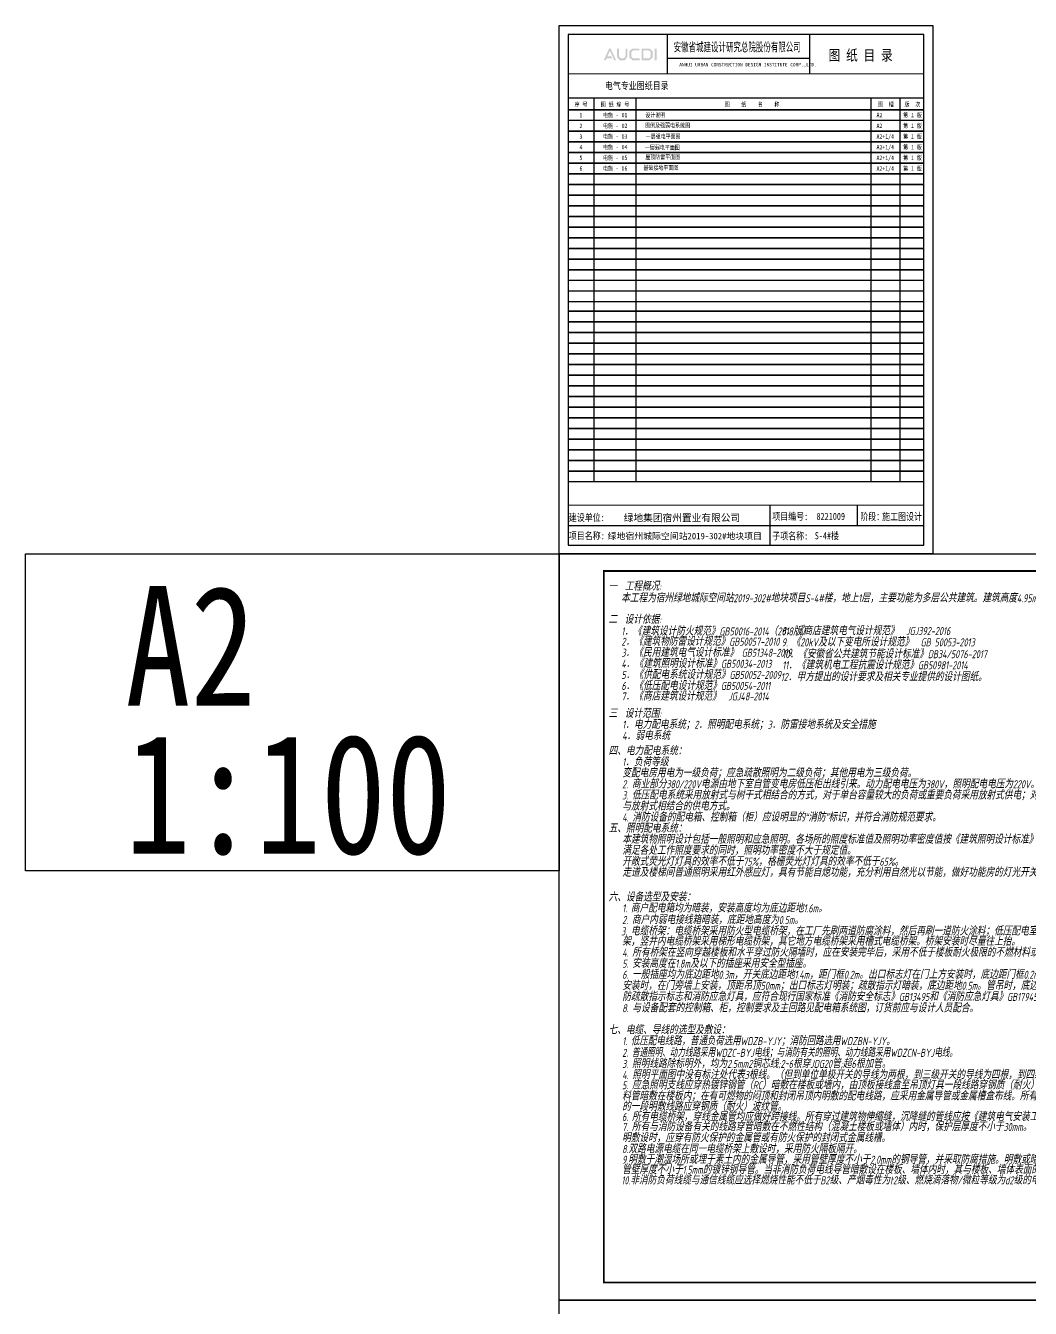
# Model space of a CAD drawing. Extents: x 679383 to 1725648, y -4158549 to 860327.
# Drawn here: x 708897 to 765377, y -2118231 to -2046124 of the extents above; entities that cross this region are included whole.
import ezdxf

# ---------------------------------------------------------------- set-up
doc = ezdxf.new("R2010")
doc.units = 0
doc.header["$LTSCALE"] = 1000
doc.header["$MEASUREMENT"] = 0
for name, color, linetype in [('DIM-照明', 3, 'Continuous'), ('text', 8, 'Continuous'), ('图框', 140, 'Continuous'), ('图签文字', 147, 'Continuous')]:
    doc.layers.add(name, color=color, linetype=linetype)
doc.layers.add('图签', color=147, linetype='Continuous', lineweight=18)
doc.styles.add('FFDI-TEXT', font='gbeitc.shx', dxfattribs={"width": 0.8, "height": 4.5, "bigfont": 'hztxt.shx'})
doc.styles.add('宋体', font='', dxfattribs={"height": 50})
doc.styles.add('建筑图签-1', font='simhei.ttf', dxfattribs={"width": 0.7})
doc.styles.add('黑体', font='simhei.ttf')
doc.styles.get('宋体').set_extended_font_data('SimSun')

msp = doc.modelspace()

# ---------------------------------------------------------------- hatches: boundary and pattern name
at = {"layer": '图签文字'}
h = msp.add_hatch(color=4, dxfattribs=at)
h.paths.add_polyline_path([(744266, -2047419), (744373, -2047419), (744373, -2048074), (744266, -2048074)])
h.paths.add_polyline_path([(743626, -2047518), (743626, -2047965), (743933, -2047965), (744038, -2047875), (744038, -2047604), (743936, -2047518)], flags=16)
h.paths.add_polyline_path([(743526, -2047418), (743526, -2048066), (743970, -2048066), (744139, -2047921), (744139, -2047557), (743972, -2047418)])
h.paths.add_polyline_path([(743404, -2047415), (743404, -2047513), (743058, -2047513), (742945, -2047607), (742945, -2047879), (743058, -2047966), (743406, -2047966), (743406, -2048069), (743012, -2048069), (742840, -2047922), (742840, -2047557), (743008, -2047415)])
h.paths.add_polyline_path([(742144, -2047416), (742246, -2047416), (742246, -2047850), (742343, -2047962), (742522, -2047962), (742619, -2047850), (742619, -2047416), (742716, -2047416), (742716, -2047882), (742576, -2048066), (742289, -2048066), (742144, -2047880)])
h.paths.add_polyline_path([(741692, -2047418), (741791, -2047418), (742082, -2048067), (741984, -2048067), (741744, -2047528), (741596, -2047858), (741826, -2047858), (741878, -2047956), (741554, -2047956), (741504, -2048069), (741400, -2048069)])

# ---------------------------------------------------------------- linework, layer by layer
at = {"layer": 'text', "color": 2}
msp.add_lwpolyline([(738895, -2093633), (708897, -2093633), (708897, -2075824), (738895, -2075824)], close=True, dxfattribs=at)
at = {"layer": '图框'}
for p, q in [((759395, -2046624), (739395, -2046624)), ((739395, -2046624), (739395, -2075324)), ((744988, -2048824), (744988, -2046624)), ((752979, -2048824), (752979, -2046624)), ((759395, -2075324), (759395, -2046624)), ((752958, -2047962), (744988, -2047962)), ((739395, -2050174), (759395, -2050174)), ((739395, -2050174), (739395, -2069974)), ((739395, -2050174), (739395, -2074174)), ((740839, -2050174), (740839, -2071774)), ((743196, -2050174), (743196, -2071774)), ((756407, -2050174), (756407, -2071774)), ((758041, -2050174), (758041, -2071774)), ((739395, -2050849), (759395, -2050849)), ((739395, -2050849), (759395, -2050849)), ((759395, -2050849), (739395, -2050849)), ((759395, -2050849), (739395, -2050849)), ((759395, -2051449), (739395, -2051449)), ((759395, -2052049), (739395, -2052049)), ((739395, -2052049), (759395, -2052049)), ((739395, -2052049), (759395, -2052049)), ((759395, -2052049), (739395, -2052049)), ((739395, -2052649), (759395, -2052649)), ((739395, -2052649), (759395, -2052649)), ((759395, -2052649), (739395, -2052649)), ((759395, -2052649), (739395, -2052649)), ((739395, -2053249), (759395, -2053249)), ((739395, -2053249), (759395, -2053249)), ((759395, -2053249), (739395, -2053249)), ((759395, -2053249), (739395, -2053249)), ((739395, -2053849), (759395, -2053849)), ((739395, -2053849), (759395, -2053849)), ((759395, -2053849), (739395, -2053849)), ((759395, -2053849), (739395, -2053849)), ((759395, -2053849), (739395, -2053849)), ((759395, -2053849), (739395, -2053849)), ((759395, -2054449), (739395, -2054449)), ((739395, -2054449), (759395, -2054449)), ((739395, -2054449), (759395, -2054449)), ((759395, -2054449), (739395, -2054449)), ((739395, -2055049), (759395, -2055049)), ((739395, -2055049), (759395, -2055049)), ((759395, -2055049), (739395, -2055049)), ((759395, -2055049), (739395, -2055049)), ((739395, -2055649), (759395, -2055649)), ((739395, -2055649), (759395, -2055649)), ((759395, -2055649), (739395, -2055649)), ((759395, -2055649), (739395, -2055649)), ((739395, -2056249), (759395, -2056249)), ((739395, -2056249), (759395, -2056249)), ((759395, -2056249), (739395, -2056249)), ((759395, -2056249), (739395, -2056249)), ((759395, -2056249), (739395, -2056249)), ((759395, -2056249), (739395, -2056249)), ((759395, -2056849), (739395, -2056849)), ((739395, -2056849), (759395, -2056849)), ((739395, -2056849), (759395, -2056849)), ((759395, -2056849), (739395, -2056849)), ((739395, -2057449), (759395, -2057449)), ((739395, -2057449), (759395, -2057449)), ((759395, -2057449), (739395, -2057449)), ((759395, -2057449), (739395, -2057449)), ((739395, -2058049), (759395, -2058049)), ((739395, -2058049), (759395, -2058049)), ((759395, -2058049), (739395, -2058049)), ((759395, -2058049), (739395, -2058049)), ((739395, -2058649), (759395, -2058649)), ((739395, -2058649), (759395, -2058649)), ((759395, -2058649), (739395, -2058649)), ((759395, -2058649), (739395, -2058649)), ((759395, -2058649), (739395, -2058649)), ((759395, -2058649), (739395, -2058649)), ((759395, -2059249), (739395, -2059249)), ((739395, -2059249), (759395, -2059249)), ((739395, -2059249), (759395, -2059249)), ((759395, -2059249), (739395, -2059249)), ((739395, -2059849), (759395, -2059849)), ((739395, -2059849), (759395, -2059849)), ((759395, -2059849), (739395, -2059849)), ((759395, -2059849), (739395, -2059849)), ((759395, -2060449), (739395, -2060449)), ((759395, -2061049), (739395, -2061049)), ((759395, -2061049), (739395, -2061049)), ((759395, -2061649), (739395, -2061649)), ((759395, -2062174), (739395, -2062174)), ((739395, -2062174), (759395, -2062174)), ((739395, -2062174), (759395, -2062174)), ((759395, -2062174), (739395, -2062174)), ((739395, -2062774), (759395, -2062774)), ((739395, -2062774), (759395, -2062774)), ((759395, -2062774), (739395, -2062774)), ((759395, -2062774), (739395, -2062774)), ((739395, -2063374), (759395, -2063374)), ((739395, -2063374), (759395, -2063374)), ((759395, -2063374), (739395, -2063374)), ((759395, -2063374), (739395, -2063374)), ((739395, -2063974), (759395, -2063974)), ((739395, -2063974), (759395, -2063974)), ((759395, -2063974), (739395, -2063974)), ((759395, -2063974), (739395, -2063974)), ((759395, -2063974), (739395, -2063974)), ((759395, -2063974), (739395, -2063974)), ((759395, -2064574), (739395, -2064574)), ((739395, -2064574), (759395, -2064574)), ((739395, -2064574), (759395, -2064574)), ((759395, -2064574), (739395, -2064574)), ((739395, -2065174), (759395, -2065174)), ((739395, -2065174), (759395, -2065174)), ((759395, -2065174), (739395, -2065174)), ((759395, -2065174), (739395, -2065174)), ((739395, -2065774), (759395, -2065774)), ((739395, -2065774), (759395, -2065774)), ((759395, -2065774), (739395, -2065774)), ((759395, -2065774), (739395, -2065774)), ((739395, -2066374), (759395, -2066374)), ((739395, -2066374), (759395, -2066374)), ((759395, -2066374), (739395, -2066374)), ((759395, -2066374), (739395, -2066374)), ((759395, -2066374), (739395, -2066374)), ((759395, -2066374), (739395, -2066374)), ((759395, -2066974), (739395, -2066974)), ((739395, -2066974), (759395, -2066974)), ((739395, -2066974), (759395, -2066974)), ((759395, -2066974), (739395, -2066974)), ((739395, -2067574), (759395, -2067574)), ((739395, -2067574), (759395, -2067574)), ((759395, -2067574), (739395, -2067574)), ((759395, -2067574), (739395, -2067574)), ((739395, -2068174), (759395, -2068174)), ((739395, -2068174), (759395, -2068174)), ((759395, -2068174), (739395, -2068174)), ((759395, -2068174), (739395, -2068174)), ((739395, -2068774), (759395, -2068774)), ((739395, -2068774), (759395, -2068774)), ((759395, -2068774), (739395, -2068774)), ((759395, -2068774), (739395, -2068774)), ((759395, -2068774), (739395, -2068774)), ((759395, -2068774), (739395, -2068774)), ((759395, -2069374), (739395, -2069374)), ((739395, -2069374), (759395, -2069374)), ((739395, -2069374), (759395, -2069374)), ((759395, -2069374), (739395, -2069374)), ((739395, -2069974), (759395, -2069974)), ((739395, -2069974), (759395, -2069974)), ((759395, -2069974), (739395, -2069974)), ((759395, -2069974), (739395, -2069974)), ((739395, -2070574), (759395, -2070574)), ((739395, -2070574), (759395, -2070574)), ((759395, -2070574), (739395, -2070574)), ((759395, -2070574), (739395, -2070574)), ((759395, -2070574), (739395, -2070574)), ((759395, -2070574), (739395, -2070574)), ((759395, -2071174), (739395, -2071174)), ((739395, -2071174), (759395, -2071174)), ((739395, -2071174), (759395, -2071174)), ((759395, -2071174), (739395, -2071174)), ((759395, -2071774), (739395, -2071774)), ((750738, -2073124), (750738, -2075324)), ((755640, -2073124), (755640, -2074224)), ((739395, -2074225), (759395, -2074224)), ((739395, -2075324), (759395, -2075324))]:
    msp.add_line(p, q, dxfattribs=at)
for points in [[(759895, -2046124), (759895, -2075824), (738895, -2075824), (738895, -2046124)], [(759895, -2046124), (759895, -2075824), (738895, -2075824), (738895, -2046124)], [(739395, -2075324), (759395, -2075324), (759395, -2046624), (739395, -2046624)], [(738895, -2075824), (798295, -2075824), (798295, -2117779), (738895, -2117779)], [(738895, -2117779), (798295, -2117779), (798295, -2159733), (738895, -2159733)]]:
    msp.add_lwpolyline(points, close=True, dxfattribs=at)
at = {"layer": '图框', "const_width": 56.2}
for points in [[(739395, -2048824), (759395, -2048824)], [(739395, -2073074), (759395, -2073074)]]:
    msp.add_lwpolyline(points, dxfattribs=at)
at = {"layer": '图框', "const_width": 100}
msp.add_lwpolyline([(741395, -2116779), (797295, -2116779), (797295, -2076779), (741395, -2076779)], close=True, dxfattribs=at)

# ---------------------------------------------------------------- texts
at = {"layer": 'DIM-照明', "color": 7, "linetype": 'Continuous', "style": 'FFDI-TEXT'}
for s, width, p in [('一  工程概况:', 0.8, (741657, -2077876)), ('本工程为宿州绿地城际空间站2019-302#地块项目S-4#楼，地上1层，主要功能为多层公共建筑。建筑高度4.95m，总建筑面积为437.64m2。', 0.8, (742369, -2078537)), ('二  设计依据:', 0.8, (741657, -2079742)), ('三  设计范围:', 0.8, (741663, -2085027, 0)), ('1．电力配电系统；2．照明配电系统；3．防雷接地系统及安全措施', 0.8, (742434, -2085649, 0)), ('4．弱电系统', 0.8, (742434, -2086271, 0)), ('四、电力配电系统：', 0.8, (741663, -2087128, 0)), ('1．负荷等级', 0.8, (742434, -2087750, 0)), ('变配电房用电为一级负荷；应急疏散照明为二级负荷；其他用电为三级负荷。', 0.8, (742434, -2088372, 0)), ('2. 商业部分380/220V电源由地下室自管变电房低压柜出线引来。动力配电电压为380V，照明配电电压为220V。', 0.8, (742434, -2088994, 0)), ('3. 低压配电系统采用放射式与树干式相结合的方式，对于单台容量较大的负荷或重要负荷采用放射式供电；对于照明及一般负荷采用树干式', 0.8, (742434, -2089616, 0)), ('3. 低压配电系统采用放射式与树干式相结合的方式，对于单台容量较大的负荷或重要负荷采用放射式供电；对于照明及一般负荷采用树干式', 0.8, (742434, -2089616, 0)), ('4. 消防设备的配电箱、控制箱（柜）应设明显的“消防”标识，并符合消防规范要求。', 0.8, (742434, -2090860, 0)), ('与放射式相结合的供电方式。', 0.8, (742434, -2090238, 0)), ('五、照明配电系统：', 0.8, (741663, -2091482, 0)), ('本建筑物照明设计包括一般照明和应急照明。各场所的照度标准值及照明功率密度值按《建筑照明设计标准》(GB50034-2013)规定设计，', 0.8, (742434, -2092104, 0)), ('本建筑物照明设计包括一般照明和应急照明。各场所的照度标准值及照明功率密度值按《建筑照明设计标准》(GB50034-2013)规定设计，', 0.8, (742434, -2092104, 0)), ('满足各处工作照度要求的同时，照明功率密度不大于规定值。', 0.8, (742434, -2092726, 0)), ('开敞式荧光灯灯具的效率不低于75%%%，格栅荧光灯灯具的效率不低于65%%%。', 0.8, (742434, -2093348, 0)), ('走道及楼梯间普通照明采用红外感应灯，具有节能自熄功能，充分利用自然光以节能，做好功能房的灯光开关控制。', 0.8, (742438, -2093960, 0)), ('六、设备选型及安装：', 0.8, (741663, -2095348, 0)), ('2. 商户内弱电接线箱暗装，底距地高度为0.5m。', 0.8, (742434, -2096625, 0)), ('1. 商户配电箱均为暗装，安装高度均为底边距地1.6m。', 0.8, (742434, -2095970, 0)), ('3. 电缆桥架：电缆桥架采用防火型电缆桥架，在工厂先刷两道防腐涂料，然后再刷一道防火涂料；低压配电室内电缆桥架采用托盘式电缆桥', 0.8, (742374, -2097262, 0)), ('架，竖井内电缆桥架采用梯形电缆桥架，其它地方电缆桥架采用槽式电缆桥架。桥架安装时尽量往上抬。', 0.8, (742434, -2097836, 0)), ('4. 所有桥架在竖向穿越楼板和水平穿过防火隔墙时，应在安装完毕后，采用不低于楼板耐火极限的不燃材料或防火封堵材料封堵。', 0.8, (742434, -2098458, 0)), ('5. 安装高度在1.8m及以下的插座采用安全型插座。', 0.8, (742434, -2099080, 0)), ('6. 一般插座均为底边距地0.3m，开关底边距地1.4m，距门框0.2m。出口标志灯在门上方安装时，底边距门框0.2m；若门上无法', 0.8, (742434, -2099702, 0)), ('防疏散指示标志和消防应急灯具，应符合现行国家标准《消防安全标志》GB13495和《消防应急灯具》GB17945的有关规定。', 0.8, (742434, -2100946, 0)), ('安装时，在门旁墙上安装，顶距吊顶50mm；出口标志灯明装；疏散指示灯暗装，底边距地0.5m。管吊时，底边距地2.5m。建筑内设置的消', 0.8, (742434, -2100324, 0)), ('8. 与设备配套的控制箱、柜，控制要求及主回路见配电箱系统图，订货前应与设计人员配合。', 0.8, (742434, -2101583, 0)), ('七、电缆、导线的选型及敷设：', 0.8, (741663, -2102814, 0)), ('2. 普通照明、动力线路采用WDZC-BYJ电线；与消防有关的照明、动力线路采用WDZCN-BYJ电线。', 0.7, (742434, -2104092, 0)), ('3. 照明线路除标明外，均为2.5mm2铜芯线;2~6根穿JDG20管;超6根加管。', 0.8, (742434, -2104714, 0)), ('5. 应急照明支线应穿热镀锌钢管（RC）暗敷在楼板或墙内，由顶板接线盒至吊顶灯具一段线路穿钢质（耐火）波纹管，普通照明支线穿硬质塑', 0.8, (742425, -2105913)), ('4. 照明平面图中没有标注处代表3根线。（但到单位单极开关的导线为两根，到三级开关的导线为四根，到四级开关之间的线是五根。）', 0.8, (742434, -2105336, 0)), ('料管暗敷在楼板内；在有可燃物的闷顶和封闭吊顶内明敷的配电线路，应采用金属导管或金属槽盒布线。所有配电线路，由桥架到顶板接线盒', 0.8, (742425, -2106535)), ('的一段明敷线路应穿钢质（耐火）波纹管。', 0.8, (742425, -2107120)), ('6. 所有电缆桥架，穿线金属管均应做好跨接线。所有穿过建筑物伸缩缝，沉降缝的管线应按《建筑电气安装工程图集》中有关作法施工。', 0.8, (742425, -2107693)), ('明敷设时，应穿有防火保护的金属管或有防火保护的封闭式金属线槽。', 0.8, (742425, -2108882)), ('7. 所有与消防设备有关的线路穿管暗敷在不燃性结构（混凝土楼板或墙体）内时，保护层厚度不小于30mm。', 0.8, (742425, -2108260)), ('8.双路电源电缆在同一电缆桥架上敷设时，采用防火隔板隔开。', 0.8, (742425, -2109504)), ('9.明敷于潮湿场所或埋于素土内的金属导管，采用管壁厚度不小于2.0mm的钢导管，并采取防腐措施。明敷或暗敷于干燥场所的金属导管宜采用', 0.8, (742425, -2110100)), ('管壁厚度不小于1.5mm的镀锌钢导管。当非消防负荷电线导管暗敷设在楼板、墙体内时，其与楼板、墙体表面的外护层厚度不应小于15mm。', 0.8, (742425, -2110667)), ('10.非消防负荷线缆与通信线缆应选择燃烧性能不低于B2级、产烟毒性为t2级、燃烧滴落物/微粒等级为d2级的电线和电缆。', 0.8, (742389, -2111259))]:
    msp.add_text(s, height=450, dxfattribs=dict(at, width=width)).set_placement(p)
for s, width, p in [('1．《建筑设计防火规范》GB50016-2014（2018版）', 0.8, (742383, -2080403)), ('8．《商店建筑电气设计规范》  JGJ392-2016', 0.8, (751394, -2080380)), ('2．《建筑物防雷设计规范》GB50057-2010', 0.8, (742389, -2080979)), ('9. 《20kV及以下变电所设计规范》  GB 50053-2013', 0.8, (751400, -2081015)), ('3．《民用建筑电气设计标准》 GB51348-2019', 0.8, (742389, -2081601)), ('10．《安徽省公共建筑节能设计标准》DB34/5076-2017', 0.8, (751439, -2081684)), ('5．《供配电系统设计规范》GB50052-2009', 0.8, (742389, -2082845)), ('4．《建筑照明设计标准》GB50034-2013', 0.8, (742389, -2082223)), ('11．《建筑机电工程抗震设计规范》GB50981-2014', 0.8, (751431, -2082306)), ('6．《低压配电设计规范》GB50054-2011', 0.8, (742389, -2083467)), ('12．甲方提出的设计要求及相关专业提供的设计图纸。 ', 0.8, (751347, -2082969)), ('7．《商店建筑设计规范》  JGJ48-2014', 0.8, (742388, -2084059)), ('1. 低压配电线路，普通负荷选用WDZB-YJY；消防回路选用WDZBN-YJY。', 0.78, (742434, -2103436, 0))]:
    msp.add_text(s, height=450, rotation=0, dxfattribs=dict(at, width=width)).set_placement(p)
at = {"layer": 'text', "color": 2, "style": '黑体', "width": 0.8}
for s, p in [('A2', (714500, -2084350)), ('1:100', (714500, -2092676))]:
    msp.add_text(s, height=6729.5, dxfattribs=at).set_placement(p)
at = {"layer": '图签', "color": 6, "style": '宋体'}
for s, height, p in [('绿地集团宿州置业有限公司', 400, (742518, -2073991)), ('绿地宿州城际空间站2019-302#地块项目', 356.68, (741613, -2074995))]:
    msp.add_text(s, height=height, dxfattribs=at).set_placement(p)
at = {"layer": '图签文字', "color": 7, "style": '建筑图签-1'}
for s, height, width, p in [('安徽省城建设计研究总院股份有限公司', 500, 0.6, (745325, -2047570)), ('图 纸 目 录', 600, 0.8, (754038, -2048084)), ('序 号', 250, 0.8, (739757, -2050673)), ('图 纸 编 号', 250, 0.8, (741225, -2050673)), ('图    纸    名    称', 250, 0.8, (748192, -2050673)), ('图  幅', 250, 0.8, (756811, -2050673)), ('版  次', 250, 0.8, (758307, -2050673)), ('1', 250, 0.8, (740032, -2051284)), ('电施 - 01', 250, 0.8, (741350, -2051275)), ('设计说明', 250, 0.8, (743729, -2051272)), ('A2', 250, 0.8, (756730, -2051275)), ('第 1 版', 250, 0.8, (758224, -2051275)), ('2', 250, 0.8, (740032, -2051884)), ('电施 - 02', 250, 0.8, (741350, -2051875)), ('图例及强弱电系统图', 250, 0.8, (743721, -2051850)), ('A2', 250, 0.8, (756730, -2051875)), ('第 1 版', 250, 0.8, (758224, -2051875)), ('3', 250, 0.8, (740032, -2052484)), ('4', 250, 0.8, (740032, -2053084)), ('电施 - 03', 250, 0.8, (741350, -2052475)), ('电施 - 04', 250, 0.8, (741350, -2053075)), ('一层弱电平面图', 250, 0.8, (743705, -2053096)), ('一层强电平面图', 250, 0.8, (743752, -2052472)), ('A2+1/4', 250, 0.8, (756730, -2052475)), ('A2+1/4', 250, 0.8, (756730, -2053075)), ('第 1 版', 250, 0.8, (758224, -2052475)), ('第 1 版', 250, 0.8, (758224, -2053075)), ('5', 250, 0.8, (740032, -2053684)), ('电施 - 05', 250, 0.8, (741350, -2053675)), ('屋顶防雷平面图', 250, 0.8, (743735, -2053631)), ('A2+1/4', 250, 0.8, (756730, -2053675)), ('第 1 版', 250, 0.8, (758224, -2053675)), ('6', 250, 0.8, (740032, -2054284)), ('电施 - 06', 250, 0.8, (741350, -2054275)), ('基础接地平面图', 250, 0.8, (743626, -2054232)), ('A2+1/4', 250, 0.8, (756730, -2054275)), ('第 1 版', 250, 0.8, (758224, -2054275)), (' 建设单位: ', 400, 0.8, (739199, -2073975)), ('项目编号:', 400, 0.8, (750865, -2073910)), ('阶段：', 400, 0.8, (755812, -2073923)), ('项目名称:', 400, 0.8, (739432, -2074998)), ('子项名称:', 400, 0.8, (750865, -2075010))]:
    msp.add_text(s, height=height, dxfattribs=dict(at, width=width)).set_placement(p)
at = {"layer": '图签文字', "linetype": 'Continuous', "style": '建筑图签-1', "width": 0.91}
msp.add_text('ANHUI URBAN CONSTRUCTION DESIGN INSTITUTE CORP.,LTD.', height=200, dxfattribs=at).set_placement((745642, -2048416))
at = {"layer": '图签文字', "style": '建筑图签-1', "width": 0.8}
msp.add_text('电气专业图纸目录', height=400, dxfattribs=at).set_placement((741457, -2049699))
at = {"layer": '图签文字', "color": 6, "style": '建筑图签-1', "width": 0.8}
for s, p in [('8221009', (753358, -2073910)), ('施工图设计', (757045, -2073923)), ('S-4#楼', (753258, -2074998))]:
    msp.add_text(s, height=400, dxfattribs=at).set_placement(p)

doc.saveas('drawing.dxf')
